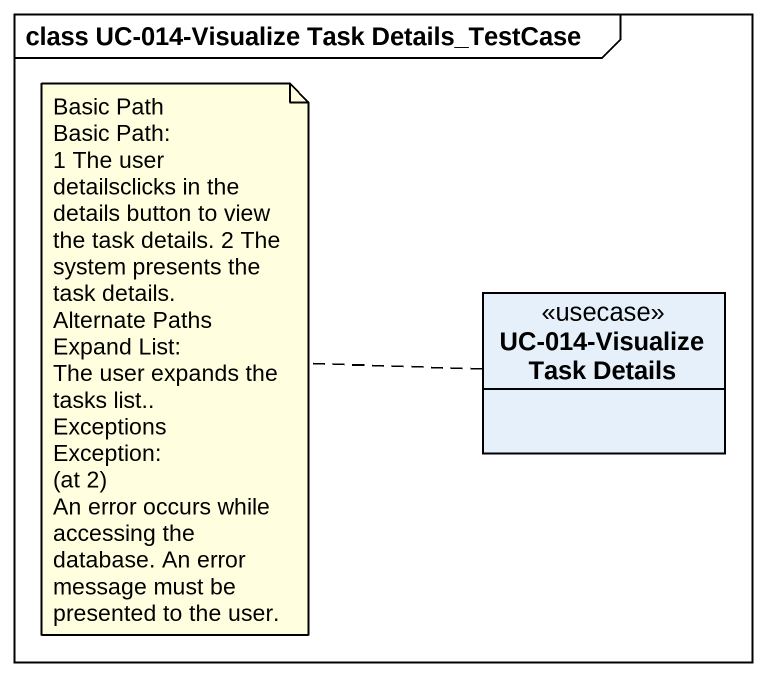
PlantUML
@startuml
mainframe class UC-014-Visualize Task Details_TestCase
hide circle
hide empty members
class "UC-014-Visualize Task Details" as UC_014_Visualize_Task <<usecase>>
note left of UC_014_Visualize_Task
  Basic Path
  Basic Path:
  1 The user detailsclicks in the details button to view the task details. 2 The system presents the task details.
  Alternate Paths
  Expand List:
  The user expands the tasks list..
  Exceptions
  Exception:
  (at 2)
  An error occurs while accessing the database. An error message must be presented to the user.
end note
@enduml
